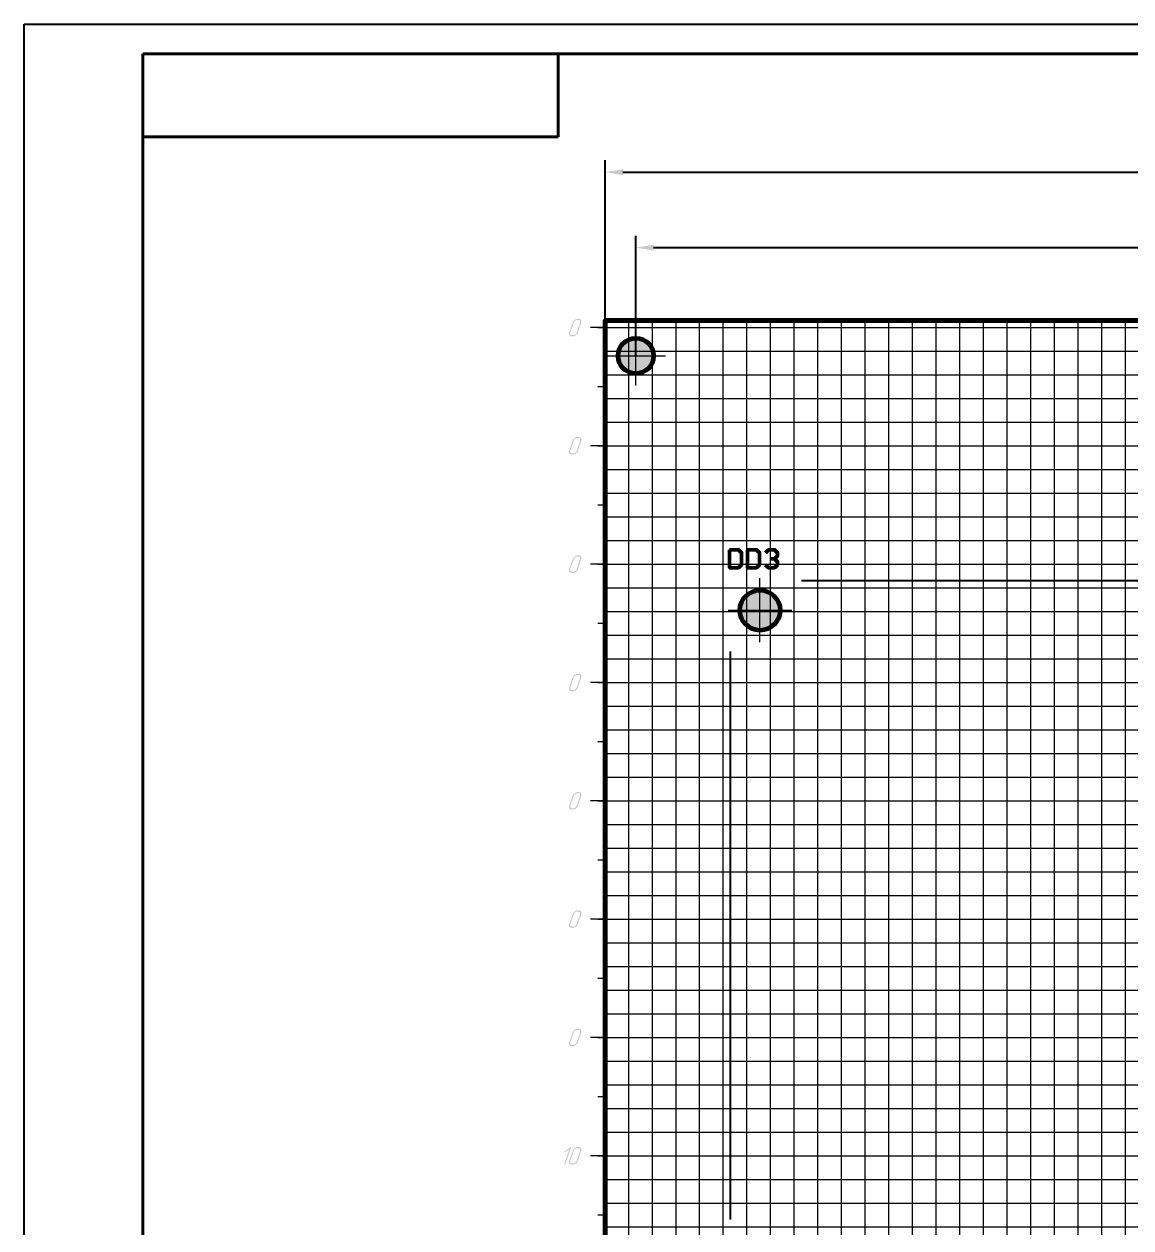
# Model space of a CAD drawing. Extents: x 346 to 4955, y 45 to 639.
# Drawn here: x 1093.3 to 1279.9, y 436 to 638.8 of the extents above; entities that cross this region are included whole.
import ezdxf

# ---------------------------------------------------------------- set-up
doc = ezdxf.new("R2010")
doc.units = 0
doc.header["$MEASUREMENT"] = 0
doc.layers.get('DEFPOINTS').update_dxf_attribs({"linetype": 'CONTINUOUS'})
for name, color, linetype in [('KONTUR', 7, 'CONTINUOUS'), ('PDF _Геометрия', 7, 'CONTINUOUS'), ('PDF _Сплошная заливка', 7, 'CONTINUOUS'), ('Тонкие', 7, 'CONTINUOUS')]:
    doc.layers.add(name, color=color, linetype=linetype)
doc.layers.add('Основная', color=7, linetype='CONTINUOUS', lineweight=40)
doc.styles.add('GOST type A0', font='gost.TTF', dxfattribs={"oblique": 15, "height": 3.5})
doc.dimstyles.new('GOST type A', dxfattribs={"dimtxt": 3.5, "dimasz": 3, "dimexe": 2, "dimexo": 0, "dimgap": 1, "dimtad": 1, "dimtoh": 1, "dimtxsty": 'GOST type A0', "dimcen": 0, "dimazin": 2, "dimtfac": 1, "dimtmove": 0, "dimatfit": 3, "dimfxl": 1, "dimarcsym": 0})

# ---------------------------------------------------------------- blocks, each defined once
blk = doc.blocks.new('*D123')
at = {"layer": 'DEFPOINTS', "color": 0, "transparency": 16777216}
for p in [(1427.59, 601.15), (1196.43, 582.92), (1427.59, 582.92)]:
    blk.add_point(p, dxfattribs=at)
at = {"layer": 'Тонкие', "color": 0, "lineweight": -2, "transparency": 16777216}
for p, q in [((1196.43, 582.92), (1196.43, 603.15)), ((1427.59, 582.92), (1427.59, 603.15)), ((1199.43, 601.15), (1424.59, 601.15))]:
    blk.add_line(p, q, dxfattribs=at)
at = {"layer": 'Тонкие', "color": 0, "transparency": 16777216}
for points in [[(1199.43, 601.65), (1199.43, 600.65), (1196.43, 601.15)], [(1424.59, 601.65), (1424.59, 600.65), (1427.59, 601.15)]]:
    blk.add_solid(points, dxfattribs=at)
at = {"layer": 'Тонкие', "color": 0, "transparency": 16777216, "insert": (1312.01, 603.9), "char_height": 3.5, "attachment_point": 5, "style": 'GOST type A0'}
blk.add_mtext('115', dxfattribs=at)
blk = doc.blocks.new('*D124')
at = {"layer": 'DEFPOINTS', "color": 0, "transparency": 16777216}
for p in [(1432.57, 613.87), (1191.25, 588.9), (1432.57, 588.9)]:
    blk.add_point(p, dxfattribs=at)
at = {"layer": 'Тонкие', "color": 0, "lineweight": -2, "transparency": 16777216}
for p, q in [((1191.25, 588.9), (1191.25, 615.87)), ((1432.57, 588.9), (1432.57, 615.87)), ((1194.25, 613.87), (1429.57, 613.87))]:
    blk.add_line(p, q, dxfattribs=at)
at = {"layer": 'Тонкие', "color": 0, "transparency": 16777216}
for points in [[(1194.25, 614.37), (1194.25, 613.37), (1191.25, 613.87)], [(1429.57, 614.37), (1429.57, 613.37), (1432.57, 613.87)]]:
    blk.add_solid(points, dxfattribs=at)
at = {"layer": 'Тонкие', "color": 0, "transparency": 16777216, "insert": (1311.91, 616.89), "char_height": 3.5, "attachment_point": 5, "style": 'GOST type A0'}
blk.add_mtext('120±0,1', dxfattribs=at)

msp = doc.modelspace()

# ---------------------------------------------------------------- hatches: boundary and pattern name
at = {"layer": 'PDF _Сплошная заливка', "transparency": 33554559}
h = msp.add_hatch(color=256, dxfattribs=at)
h.paths.add_polyline_path([(1186.765, 588.964), (1186.511, 588.964), (1186.486, 588.964), (1186.436, 588.939), (1186.385, 588.939), (1186.334, 588.913), (1186.258, 588.863), (1186.208, 588.838), (1186.208, 588.838), (1186.182, 588.812), (1186.157, 588.787), (1186.107, 588.762), (1186.081, 588.711), (1186.031, 588.66), (1186.005, 588.61), (1185.98, 588.534), (1185.398, 586.863), (1185.398, 586.838), (1185.398, 586.838), (1185.398, 586.787), (1185.398, 586.762), (1185.398, 586.711), (1185.398, 586.66), (1185.398, 586.61), (1185.423, 586.559), (1185.423, 586.559), (1185.449, 586.534), (1185.474, 586.509), (1185.499, 586.509), (1185.524, 586.483), (1185.575, 586.458), (1185.626, 586.433), (1185.676, 586.433), (1185.929, 586.433), (1185.955, 586.433), (1186.005, 586.458), (1186.056, 586.458), (1186.107, 586.483), (1186.182, 586.509), (1186.233, 586.559), (1186.233, 586.559), (1186.258, 586.584), (1186.284, 586.61), (1186.334, 586.635), (1186.36, 586.686), (1186.41, 586.736), (1186.436, 586.787), (1186.461, 586.863), (1187.043, 588.534), (1187.043, 588.534), (1187.043, 588.559), (1187.043, 588.584), (1187.043, 588.635), (1187.043, 588.686), (1187.043, 588.736), (1187.043, 588.787), (1187.018, 588.838), (1186.992, 588.838), (1186.992, 588.863), (1186.967, 588.863), (1186.942, 588.888), (1186.916, 588.913), (1186.866, 588.939), (1186.815, 588.964)], flags=0)
h.paths.add_polyline_path([(1186.866, 589.167), (1186.916, 589.167), (1186.967, 589.141), (1187.043, 589.116), (1187.094, 589.091), (1187.144, 589.04), (1187.195, 588.989), (1187.22, 588.964), (1187.22, 588.939), (1187.245, 588.913), (1187.245, 588.863), (1187.271, 588.787), (1187.271, 588.711), (1187.271, 588.635), (1187.245, 588.584), (1187.245, 588.534), (1186.663, 586.863), (1186.663, 586.838), (1186.663, 586.838), (1186.663, 586.838), (1186.638, 586.812), (1186.638, 586.762), (1186.587, 586.711), (1186.562, 586.635), (1186.486, 586.559), (1186.41, 586.483), (1186.334, 586.407), (1186.334, 586.407), (1186.334, 586.407), (1186.309, 586.382), (1186.284, 586.382), (1186.233, 586.357), (1186.182, 586.331), (1186.107, 586.281), (1186.005, 586.255), (1185.929, 586.23), (1185.828, 586.23), (1185.6, 586.23), (1185.575, 586.23), (1185.524, 586.23), (1185.474, 586.255), (1185.398, 586.281), (1185.347, 586.306), (1185.297, 586.357), (1185.221, 586.407), (1185.221, 586.407), (1185.221, 586.433), (1185.195, 586.483), (1185.17, 586.534), (1185.17, 586.584), (1185.17, 586.686), (1185.17, 586.762), (1185.17, 586.812), (1185.195, 586.863), (1185.778, 588.534), (1185.778, 588.534), (1185.778, 588.534), (1185.778, 588.559), (1185.778, 588.584), (1185.803, 588.635), (1185.854, 588.686), (1185.879, 588.762), (1185.955, 588.838), (1186.031, 588.913), (1186.107, 588.989), (1186.107, 588.989), (1186.107, 588.989), (1186.132, 588.989), (1186.157, 589.015), (1186.208, 589.04), (1186.258, 589.065), (1186.334, 589.116), (1186.436, 589.141), (1186.511, 589.167), (1186.613, 589.167), (1186.841, 589.167)], flags=0)
for points in [[(1196.428, 582.924), (1193.73, 582.924), (1193.763, 583.346), (1193.862, 583.758), (1194.024, 584.15), (1194.245, 584.511), (1194.52, 584.833), (1194.842, 585.108), (1195.203, 585.329), (1195.594, 585.491), (1196.006, 585.59), (1196.428, 585.623)], [(1196.428, 582.924), (1196.428, 580.225), (1196.006, 580.258), (1195.594, 580.357), (1195.203, 580.519), (1194.842, 580.74), (1194.52, 581.015), (1194.245, 581.338), (1194.024, 581.699), (1193.862, 582.09), (1193.763, 582.502), (1193.73, 582.924)], [(1217.352, 540.067), (1217.352, 543.166), (1217.837, 543.128), (1218.31, 543.015), (1218.759, 542.828), (1219.173, 542.574), (1219.543, 542.258), (1219.859, 541.889), (1220.113, 541.474), (1220.299, 541.025), (1220.412, 540.552), (1220.45, 540.067)], [(1217.352, 540.067), (1217.352, 536.968), (1216.867, 537.006), (1216.394, 537.119), (1215.945, 537.306), (1215.531, 537.56), (1215.161, 537.875), (1214.845, 538.245), (1214.591, 538.66), (1214.405, 539.109), (1214.292, 539.582), (1214.254, 540.067)], [(1217.352, 540.067), (1220.45, 540.067), (1220.412, 539.582), (1220.299, 539.109), (1220.113, 538.66), (1219.859, 538.245), (1219.543, 537.875), (1219.173, 537.56), (1218.759, 537.306), (1218.31, 537.119), (1217.837, 537.006), (1217.352, 536.968)], [(1185.499, 449.627), (1185.524, 449.602), (1185.524, 449.576), (1185.524, 449.551), (1185.524, 449.526), (1184.588, 446.792), (1184.588, 446.792), (1184.588, 446.792), (1184.563, 446.741), (1184.537, 446.716), (1184.512, 446.716), (1184.487, 446.69), (1184.462, 446.69), (1184.436, 446.69), (1184.411, 446.716), (1184.386, 446.716), (1184.386, 446.741), (1184.386, 446.766), (1184.386, 446.792), (1185.221, 449.273), (1184.639, 448.817), (1184.613, 448.817), (1184.613, 448.817), (1184.588, 448.792), (1184.537, 448.792), (1184.537, 448.792), (1184.512, 448.792), (1184.512, 448.792), (1184.487, 448.817), (1184.487, 448.817), (1184.462, 448.842), (1184.462, 448.868), (1184.487, 448.893), (1184.487, 448.893), (1184.487, 448.918), (1184.512, 448.944), (1184.537, 448.969), (1185.373, 449.602), (1185.373, 449.602), (1185.398, 449.627), (1185.423, 449.627), (1185.449, 449.627), (1185.474, 449.627)]]:
    msp.add_hatch(color=256, dxfattribs=at).paths.add_polyline_path(points)
at = {"layer": 'PDF _Сплошная заливка', "true_color": 0xffffff, "transparency": 33554559}
for points in [[(1196.428, 585.623), (1196.85, 585.59), (1197.262, 585.491), (1197.653, 585.329), (1198.014, 585.108), (1198.336, 584.833), (1198.611, 584.511), (1198.833, 584.15), (1198.995, 583.758), (1199.094, 583.346), (1199.127, 582.924), (1196.428, 582.924)], [(1199.127, 582.924), (1199.094, 582.502), (1198.995, 582.09), (1198.833, 581.699), (1198.611, 581.338), (1198.336, 581.015), (1198.014, 580.74), (1197.653, 580.519), (1197.262, 580.357), (1196.85, 580.258), (1196.428, 580.225), (1196.428, 582.924)], [(1214.254, 540.067), (1214.292, 540.552), (1214.405, 541.025), (1214.591, 541.474), (1214.845, 541.889), (1215.161, 542.258), (1215.531, 542.574), (1215.945, 542.828), (1216.394, 543.015), (1216.867, 543.128), (1217.352, 543.166), (1217.352, 540.067)]]:
    msp.add_hatch(color=7, dxfattribs=at).paths.add_polyline_path(points)
at = {"layer": 'PDF _Сплошная заливка', "transparency": 33554559}
h = msp.add_hatch(color=256, dxfattribs=at)
h.paths.add_polyline_path([(1186.765, 569.015), (1186.511, 569.015), (1186.486, 569.015), (1186.436, 569.015), (1186.385, 568.99), (1186.334, 568.965), (1186.258, 568.939), (1186.208, 568.889), (1186.208, 568.889), (1186.182, 568.889), (1186.157, 568.838), (1186.107, 568.813), (1186.081, 568.762), (1186.031, 568.712), (1186.005, 568.661), (1185.98, 568.61), (1185.398, 566.914), (1185.398, 566.914), (1185.398, 566.889), (1185.398, 566.864), (1185.398, 566.813), (1185.398, 566.762), (1185.398, 566.712), (1185.398, 566.661), (1185.423, 566.636), (1185.423, 566.61), (1185.449, 566.61), (1185.474, 566.585), (1185.499, 566.56), (1185.524, 566.534), (1185.575, 566.509), (1185.626, 566.509), (1185.676, 566.509), (1185.929, 566.509), (1185.955, 566.509), (1186.005, 566.509), (1186.056, 566.534), (1186.107, 566.56), (1186.182, 566.585), (1186.233, 566.636), (1186.233, 566.636), (1186.258, 566.636), (1186.284, 566.661), (1186.334, 566.712), (1186.36, 566.762), (1186.41, 566.813), (1186.436, 566.864), (1186.461, 566.914), (1187.043, 568.61), (1187.043, 568.61), (1187.043, 568.636), (1187.043, 568.661), (1187.043, 568.712), (1187.043, 568.762), (1187.043, 568.813), (1187.043, 568.838), (1187.018, 568.889), (1186.992, 568.914), (1186.992, 568.914), (1186.967, 568.939), (1186.942, 568.965), (1186.916, 568.99), (1186.866, 569.015), (1186.815, 569.015)], flags=0)
h.paths.add_polyline_path([(1186.866, 569.218), (1186.916, 569.218), (1186.967, 569.218), (1187.043, 569.193), (1187.094, 569.142), (1187.144, 569.117), (1187.195, 569.041), (1187.22, 569.041), (1187.22, 569.015), (1187.245, 568.99), (1187.245, 568.914), (1187.271, 568.863), (1187.271, 568.788), (1187.271, 568.686), (1187.245, 568.661), (1187.245, 568.61), (1186.663, 566.914), (1186.663, 566.914), (1186.663, 566.914), (1186.663, 566.889), (1186.638, 566.889), (1186.638, 566.838), (1186.587, 566.762), (1186.562, 566.686), (1186.486, 566.636), (1186.41, 566.56), (1186.334, 566.484), (1186.334, 566.484), (1186.334, 566.459), (1186.309, 566.459), (1186.284, 566.433), (1186.233, 566.408), (1186.182, 566.383), (1186.107, 566.357), (1186.005, 566.332), (1185.929, 566.307), (1185.828, 566.281), (1185.6, 566.281), (1185.575, 566.307), (1185.524, 566.307), (1185.474, 566.307), (1185.398, 566.332), (1185.347, 566.383), (1185.297, 566.408), (1185.221, 566.484), (1185.221, 566.484), (1185.221, 566.509), (1185.195, 566.56), (1185.17, 566.61), (1185.17, 566.661), (1185.17, 566.737), (1185.17, 566.838), (1185.17, 566.864), (1185.195, 566.914), (1185.778, 568.61), (1185.778, 568.61), (1185.778, 568.61), (1185.778, 568.636), (1185.778, 568.636), (1185.803, 568.686), (1185.854, 568.762), (1185.879, 568.838), (1185.955, 568.889), (1186.031, 568.965), (1186.107, 569.041), (1186.107, 569.041), (1186.107, 569.066), (1186.132, 569.066), (1186.157, 569.066), (1186.208, 569.091), (1186.258, 569.142), (1186.334, 569.167), (1186.436, 569.193), (1186.511, 569.218), (1186.613, 569.243), (1186.841, 569.243)], flags=0)
h = msp.add_hatch(color=256, dxfattribs=at)
h.paths.add_polyline_path([(1186.765, 549.092), (1186.511, 549.092), (1186.486, 549.092), (1186.436, 549.067), (1186.385, 549.067), (1186.334, 549.041), (1186.258, 549.016), (1186.208, 548.965), (1186.208, 548.965), (1186.182, 548.94), (1186.157, 548.915), (1186.107, 548.89), (1186.081, 548.839), (1186.031, 548.788), (1186.005, 548.738), (1185.98, 548.662), (1185.398, 546.991), (1185.398, 546.965), (1185.398, 546.965), (1185.398, 546.94), (1185.398, 546.89), (1185.398, 546.839), (1185.398, 546.788), (1185.398, 546.738), (1185.423, 546.687), (1185.423, 546.687), (1185.449, 546.662), (1185.474, 546.662), (1185.499, 546.636), (1185.524, 546.611), (1185.575, 546.586), (1185.626, 546.56), (1185.676, 546.56), (1185.929, 546.56), (1185.955, 546.56), (1186.005, 546.586), (1186.056, 546.586), (1186.107, 546.611), (1186.182, 546.662), (1186.233, 546.687), (1186.233, 546.687), (1186.258, 546.712), (1186.284, 546.738), (1186.334, 546.763), (1186.36, 546.814), (1186.41, 546.864), (1186.436, 546.915), (1186.461, 546.991), (1187.043, 548.662), (1187.043, 548.687), (1187.043, 548.687), (1187.043, 548.738), (1187.043, 548.763), (1187.043, 548.814), (1187.043, 548.864), (1187.043, 548.915), (1187.018, 548.965), (1186.992, 548.965), (1186.992, 548.991), (1186.967, 549.016), (1186.942, 549.041), (1186.916, 549.041), (1186.866, 549.067), (1186.815, 549.092)], flags=0)
h.paths.add_polyline_path([(1186.866, 549.295), (1186.916, 549.295), (1186.967, 549.269), (1187.043, 549.244), (1187.094, 549.219), (1187.144, 549.168), (1187.195, 549.117), (1187.22, 549.117), (1187.22, 549.092), (1187.245, 549.041), (1187.245, 548.991), (1187.271, 548.915), (1187.271, 548.839), (1187.271, 548.763), (1187.245, 548.712), (1187.245, 548.662), (1186.663, 546.991), (1186.663, 546.991), (1186.663, 546.965), (1186.663, 546.965), (1186.638, 546.94), (1186.638, 546.89), (1186.587, 546.839), (1186.562, 546.763), (1186.486, 546.687), (1186.41, 546.611), (1186.334, 546.535), (1186.334, 546.535), (1186.334, 546.535), (1186.309, 546.535), (1186.284, 546.51), (1186.233, 546.484), (1186.182, 546.459), (1186.107, 546.409), (1186.005, 546.383), (1185.929, 546.358), (1185.828, 546.358), (1185.6, 546.358), (1185.575, 546.358), (1185.524, 546.358), (1185.474, 546.383), (1185.398, 546.409), (1185.347, 546.434), (1185.297, 546.484), (1185.221, 546.535), (1185.221, 546.56), (1185.221, 546.586), (1185.195, 546.611), (1185.17, 546.662), (1185.17, 546.738), (1185.17, 546.814), (1185.17, 546.89), (1185.17, 546.94), (1185.195, 546.991), (1185.778, 548.662), (1185.778, 548.662), (1185.778, 548.687), (1185.778, 548.687), (1185.778, 548.712), (1185.803, 548.763), (1185.854, 548.814), (1185.879, 548.89), (1185.955, 548.965), (1186.031, 549.041), (1186.107, 549.117), (1186.107, 549.117), (1186.107, 549.117), (1186.132, 549.143), (1186.157, 549.143), (1186.208, 549.168), (1186.258, 549.193), (1186.334, 549.244), (1186.436, 549.269), (1186.511, 549.295), (1186.613, 549.295), (1186.841, 549.295)], flags=0)
h = msp.add_hatch(color=256, dxfattribs=at)
h.paths.add_polyline_path([(1186.765, 529.169), (1186.511, 529.169), (1186.486, 529.143), (1186.436, 529.143), (1186.385, 529.118), (1186.334, 529.093), (1186.258, 529.067), (1186.208, 529.042), (1186.208, 529.017), (1186.182, 529.017), (1186.157, 528.991), (1186.107, 528.941), (1186.081, 528.916), (1186.031, 528.865), (1186.005, 528.789), (1185.98, 528.738), (1185.398, 527.042), (1185.398, 527.042), (1185.398, 527.017), (1185.398, 526.992), (1185.398, 526.941), (1185.398, 526.916), (1185.398, 526.865), (1185.398, 526.814), (1185.423, 526.764), (1185.423, 526.764), (1185.449, 526.738), (1185.474, 526.713), (1185.499, 526.688), (1185.524, 526.662), (1185.575, 526.662), (1185.626, 526.637), (1185.676, 526.637), (1185.929, 526.637), (1185.955, 526.637), (1186.005, 526.637), (1186.056, 526.662), (1186.107, 526.688), (1186.182, 526.713), (1186.233, 526.764), (1186.233, 526.764), (1186.258, 526.789), (1186.284, 526.814), (1186.334, 526.84), (1186.36, 526.89), (1186.41, 526.941), (1186.436, 526.992), (1186.461, 527.042), (1187.043, 528.738), (1187.043, 528.738), (1187.043, 528.764), (1187.043, 528.789), (1187.043, 528.84), (1187.043, 528.89), (1187.043, 528.941), (1187.043, 528.991), (1187.018, 529.042), (1186.992, 529.042), (1186.992, 529.042), (1186.967, 529.067), (1186.942, 529.093), (1186.916, 529.118), (1186.866, 529.143), (1186.815, 529.143)], flags=0)
h.paths.add_polyline_path([(1186.866, 529.371), (1186.916, 529.346), (1186.967, 529.346), (1187.043, 529.321), (1187.094, 529.295), (1187.144, 529.245), (1187.195, 529.194), (1187.22, 529.169), (1187.22, 529.143), (1187.245, 529.118), (1187.245, 529.067), (1187.271, 528.991), (1187.271, 528.916), (1187.271, 528.84), (1187.245, 528.789), (1187.245, 528.738), (1186.663, 527.042), (1186.663, 527.042), (1186.663, 527.042), (1186.663, 527.042), (1186.638, 527.017), (1186.638, 526.966), (1186.587, 526.89), (1186.562, 526.84), (1186.486, 526.764), (1186.41, 526.688), (1186.334, 526.612), (1186.334, 526.612), (1186.334, 526.586), (1186.309, 526.586), (1186.284, 526.586), (1186.233, 526.561), (1186.182, 526.51), (1186.107, 526.485), (1186.005, 526.46), (1185.929, 526.435), (1185.828, 526.435), (1185.6, 526.435), (1185.575, 526.435), (1185.524, 526.435), (1185.474, 526.46), (1185.398, 526.46), (1185.347, 526.51), (1185.297, 526.561), (1185.221, 526.612), (1185.221, 526.612), (1185.221, 526.637), (1185.195, 526.688), (1185.17, 526.738), (1185.17, 526.789), (1185.17, 526.865), (1185.17, 526.966), (1185.17, 527.017), (1185.195, 527.042), (1185.778, 528.738), (1185.778, 528.738), (1185.778, 528.738), (1185.778, 528.764), (1185.778, 528.789), (1185.803, 528.814), (1185.854, 528.89), (1185.879, 528.966), (1185.955, 529.042), (1186.031, 529.118), (1186.107, 529.169), (1186.107, 529.169), (1186.107, 529.194), (1186.132, 529.194), (1186.157, 529.219), (1186.208, 529.245), (1186.258, 529.27), (1186.334, 529.295), (1186.436, 529.346), (1186.511, 529.346), (1186.613, 529.371), (1186.841, 529.371)], flags=0)
h = msp.add_hatch(color=256, dxfattribs=at)
h.paths.add_polyline_path([(1186.765, 509.22), (1186.511, 509.22), (1186.486, 509.22), (1186.436, 509.22), (1186.385, 509.195), (1186.334, 509.169), (1186.258, 509.144), (1186.208, 509.093), (1186.208, 509.093), (1186.182, 509.068), (1186.157, 509.043), (1186.107, 509.017), (1186.081, 508.967), (1186.031, 508.916), (1186.005, 508.866), (1185.98, 508.79), (1185.398, 507.119), (1185.398, 507.119), (1185.398, 507.093), (1185.398, 507.068), (1185.398, 507.018), (1185.398, 506.967), (1185.398, 506.916), (1185.398, 506.866), (1185.423, 506.815), (1185.423, 506.815), (1185.449, 506.815), (1185.474, 506.79), (1185.499, 506.764), (1185.524, 506.739), (1185.575, 506.714), (1185.626, 506.714), (1185.676, 506.688), (1185.929, 506.688), (1185.955, 506.714), (1186.005, 506.714), (1186.056, 506.739), (1186.107, 506.764), (1186.182, 506.79), (1186.233, 506.815), (1186.233, 506.84), (1186.258, 506.84), (1186.284, 506.866), (1186.334, 506.916), (1186.36, 506.942), (1186.41, 506.992), (1186.436, 507.068), (1186.461, 507.119), (1187.043, 508.79), (1187.043, 508.815), (1187.043, 508.84), (1187.043, 508.866), (1187.043, 508.916), (1187.043, 508.942), (1187.043, 508.992), (1187.043, 509.043), (1187.018, 509.093), (1186.992, 509.093), (1186.992, 509.119), (1186.967, 509.144), (1186.942, 509.169), (1186.916, 509.195), (1186.866, 509.195), (1186.815, 509.22)], flags=0)
h.paths.add_polyline_path([(1186.866, 509.423), (1186.916, 509.423), (1186.967, 509.397), (1187.043, 509.397), (1187.094, 509.347), (1187.144, 509.296), (1187.195, 509.245), (1187.22, 509.245), (1187.22, 509.22), (1187.245, 509.169), (1187.245, 509.119), (1187.271, 509.068), (1187.271, 508.992), (1187.271, 508.891), (1187.245, 508.84), (1187.245, 508.79), (1186.663, 507.119), (1186.663, 507.119), (1186.663, 507.119), (1186.663, 507.093), (1186.638, 507.068), (1186.638, 507.018), (1186.587, 506.967), (1186.562, 506.891), (1186.486, 506.815), (1186.41, 506.739), (1186.334, 506.663), (1186.334, 506.663), (1186.334, 506.663), (1186.309, 506.663), (1186.284, 506.638), (1186.233, 506.612), (1186.182, 506.587), (1186.107, 506.562), (1186.005, 506.511), (1185.929, 506.511), (1185.828, 506.486), (1185.6, 506.486), (1185.575, 506.486), (1185.524, 506.511), (1185.474, 506.511), (1185.398, 506.537), (1185.347, 506.562), (1185.297, 506.612), (1185.221, 506.663), (1185.221, 506.688), (1185.221, 506.714), (1185.195, 506.739), (1185.17, 506.79), (1185.17, 506.866), (1185.17, 506.942), (1185.17, 507.018), (1185.17, 507.068), (1185.195, 507.119), (1185.778, 508.79), (1185.778, 508.815), (1185.778, 508.815), (1185.778, 508.815), (1185.778, 508.84), (1185.803, 508.891), (1185.854, 508.967), (1185.879, 509.017), (1185.955, 509.093), (1186.031, 509.169), (1186.107, 509.245), (1186.107, 509.245), (1186.107, 509.245), (1186.132, 509.271), (1186.157, 509.271), (1186.208, 509.296), (1186.258, 509.347), (1186.334, 509.372), (1186.436, 509.397), (1186.511, 509.423), (1186.613, 509.423), (1186.841, 509.423)], flags=0)
h = msp.add_hatch(color=256, dxfattribs=at)
h.paths.add_polyline_path([(1186.765, 489.297), (1186.511, 489.297), (1186.486, 489.297), (1186.436, 489.271), (1186.385, 489.271), (1186.334, 489.246), (1186.258, 489.195), (1186.208, 489.17), (1186.208, 489.17), (1186.182, 489.145), (1186.157, 489.119), (1186.107, 489.094), (1186.081, 489.043), (1186.031, 488.993), (1186.005, 488.942), (1185.98, 488.866), (1185.398, 487.195), (1185.398, 487.17), (1185.398, 487.17), (1185.398, 487.119), (1185.398, 487.094), (1185.398, 487.044), (1185.398, 486.993), (1185.398, 486.942), (1185.423, 486.892), (1185.423, 486.892), (1185.449, 486.866), (1185.474, 486.841), (1185.499, 486.841), (1185.524, 486.816), (1185.575, 486.79), (1185.626, 486.765), (1185.676, 486.765), (1185.929, 486.765), (1185.955, 486.765), (1186.005, 486.79), (1186.056, 486.79), (1186.107, 486.816), (1186.182, 486.841), (1186.233, 486.892), (1186.233, 486.892), (1186.258, 486.917), (1186.284, 486.942), (1186.334, 486.968), (1186.36, 487.018), (1186.41, 487.069), (1186.436, 487.119), (1186.461, 487.195), (1187.043, 488.866), (1187.043, 488.866), (1187.043, 488.892), (1187.043, 488.917), (1187.043, 488.968), (1187.043, 489.018), (1187.043, 489.069), (1187.043, 489.119), (1187.018, 489.17), (1186.992, 489.17), (1186.992, 489.195), (1186.967, 489.195), (1186.942, 489.221), (1186.916, 489.246), (1186.866, 489.271), (1186.815, 489.297)], flags=0)
h.paths.add_polyline_path([(1186.866, 489.499), (1186.916, 489.499), (1186.967, 489.474), (1187.043, 489.449), (1187.094, 489.423), (1187.144, 489.373), (1187.195, 489.322), (1187.22, 489.297), (1187.22, 489.271), (1187.245, 489.246), (1187.245, 489.195), (1187.271, 489.119), (1187.271, 489.043), (1187.271, 488.968), (1187.245, 488.917), (1187.245, 488.866), (1186.663, 487.195), (1186.663, 487.17), (1186.663, 487.17), (1186.663, 487.17), (1186.638, 487.145), (1186.638, 487.094), (1186.587, 487.044), (1186.562, 486.968), (1186.486, 486.892), (1186.41, 486.816), (1186.334, 486.74), (1186.334, 486.74), (1186.334, 486.74), (1186.309, 486.714), (1186.284, 486.714), (1186.233, 486.689), (1186.182, 486.664), (1186.107, 486.613), (1186.005, 486.588), (1185.929, 486.563), (1185.828, 486.563), (1185.6, 486.563), (1185.575, 486.563), (1185.524, 486.563), (1185.474, 486.588), (1185.398, 486.613), (1185.347, 486.638), (1185.297, 486.689), (1185.221, 486.74), (1185.221, 486.74), (1185.221, 486.765), (1185.195, 486.816), (1185.17, 486.866), (1185.17, 486.917), (1185.17, 487.018), (1185.17, 487.094), (1185.17, 487.145), (1185.195, 487.195), (1185.778, 488.866), (1185.778, 488.866), (1185.778, 488.866), (1185.778, 488.892), (1185.778, 488.917), (1185.803, 488.968), (1185.854, 489.018), (1185.879, 489.094), (1185.955, 489.17), (1186.031, 489.246), (1186.107, 489.322), (1186.107, 489.322), (1186.107, 489.322), (1186.132, 489.322), (1186.157, 489.347), (1186.208, 489.373), (1186.258, 489.398), (1186.334, 489.449), (1186.436, 489.474), (1186.511, 489.499), (1186.613, 489.499), (1186.841, 489.499)], flags=0)
h = msp.add_hatch(color=256, dxfattribs=at)
h.paths.add_polyline_path([(1186.765, 469.348), (1186.511, 469.348), (1186.486, 469.348), (1186.436, 469.348), (1186.385, 469.323), (1186.334, 469.297), (1186.258, 469.272), (1186.208, 469.221), (1186.208, 469.221), (1186.182, 469.221), (1186.157, 469.171), (1186.107, 469.145), (1186.081, 469.095), (1186.031, 469.044), (1186.005, 468.993), (1185.98, 468.943), (1185.398, 467.247), (1185.398, 467.247), (1185.398, 467.221), (1185.398, 467.196), (1185.398, 467.145), (1185.398, 467.095), (1185.398, 467.044), (1185.398, 466.994), (1185.423, 466.968), (1185.423, 466.943), (1185.449, 466.943), (1185.474, 466.918), (1185.499, 466.892), (1185.524, 466.867), (1185.575, 466.842), (1185.626, 466.842), (1185.676, 466.842), (1185.929, 466.842), (1185.955, 466.842), (1186.005, 466.842), (1186.056, 466.867), (1186.107, 466.892), (1186.182, 466.918), (1186.233, 466.968), (1186.233, 466.968), (1186.258, 466.968), (1186.284, 466.994), (1186.334, 467.044), (1186.36, 467.095), (1186.41, 467.145), (1186.436, 467.196), (1186.461, 467.247), (1187.043, 468.943), (1187.043, 468.943), (1187.043, 468.968), (1187.043, 468.993), (1187.043, 469.044), (1187.043, 469.095), (1187.043, 469.145), (1187.043, 469.171), (1187.018, 469.221), (1186.992, 469.247), (1186.992, 469.247), (1186.967, 469.272), (1186.942, 469.297), (1186.916, 469.323), (1186.866, 469.348), (1186.815, 469.348)], flags=0)
h.paths.add_polyline_path([(1186.866, 469.55), (1186.916, 469.55), (1186.967, 469.55), (1187.043, 469.525), (1187.094, 469.474), (1187.144, 469.449), (1187.195, 469.373), (1187.22, 469.373), (1187.22, 469.348), (1187.245, 469.323), (1187.245, 469.247), (1187.271, 469.196), (1187.271, 469.12), (1187.271, 469.019), (1187.245, 468.993), (1187.245, 468.943), (1186.663, 467.247), (1186.663, 467.247), (1186.663, 467.247), (1186.663, 467.221), (1186.638, 467.221), (1186.638, 467.171), (1186.587, 467.095), (1186.562, 467.019), (1186.486, 466.968), (1186.41, 466.892), (1186.334, 466.816), (1186.334, 466.816), (1186.334, 466.791), (1186.309, 466.791), (1186.284, 466.766), (1186.233, 466.74), (1186.182, 466.715), (1186.107, 466.69), (1186.005, 466.664), (1185.929, 466.639), (1185.828, 466.614), (1185.6, 466.614), (1185.575, 466.639), (1185.524, 466.639), (1185.474, 466.639), (1185.398, 466.664), (1185.347, 466.715), (1185.297, 466.74), (1185.221, 466.816), (1185.221, 466.816), (1185.221, 466.842), (1185.195, 466.892), (1185.17, 466.943), (1185.17, 466.994), (1185.17, 467.07), (1185.17, 467.171), (1185.17, 467.196), (1185.195, 467.247), (1185.778, 468.943), (1185.778, 468.943), (1185.778, 468.943), (1185.778, 468.968), (1185.778, 468.968), (1185.803, 469.019), (1185.854, 469.095), (1185.879, 469.171), (1185.955, 469.221), (1186.031, 469.297), (1186.107, 469.373), (1186.107, 469.373), (1186.107, 469.399), (1186.132, 469.399), (1186.157, 469.399), (1186.208, 469.424), (1186.258, 469.474), (1186.334, 469.5), (1186.436, 469.525), (1186.511, 469.55), (1186.613, 469.576), (1186.841, 469.576)], flags=0)
h = msp.add_hatch(color=256, dxfattribs=at)
h.paths.add_polyline_path([(1186.765, 449.425), (1186.511, 449.425), (1186.486, 449.425), (1186.436, 449.399), (1186.385, 449.399), (1186.334, 449.374), (1186.258, 449.349), (1186.208, 449.298), (1186.208, 449.298), (1186.182, 449.273), (1186.157, 449.247), (1186.107, 449.222), (1186.081, 449.171), (1186.031, 449.121), (1186.005, 449.07), (1185.98, 448.994), (1185.398, 447.323), (1185.398, 447.298), (1185.398, 447.298), (1185.398, 447.273), (1185.398, 447.222), (1185.398, 447.171), (1185.398, 447.121), (1185.398, 447.07), (1185.423, 447.02), (1185.423, 447.02), (1185.449, 446.994), (1185.474, 446.994), (1185.499, 446.969), (1185.524, 446.944), (1185.575, 446.918), (1185.626, 446.893), (1185.676, 446.893), (1185.929, 446.893), (1185.955, 446.893), (1186.005, 446.918), (1186.056, 446.918), (1186.107, 446.944), (1186.182, 446.994), (1186.233, 447.02), (1186.233, 447.02), (1186.258, 447.045), (1186.284, 447.07), (1186.334, 447.096), (1186.36, 447.146), (1186.41, 447.197), (1186.436, 447.247), (1186.461, 447.323), (1187.043, 448.994), (1187.043, 449.019), (1187.043, 449.019), (1187.043, 449.07), (1187.043, 449.095), (1187.043, 449.146), (1187.043, 449.197), (1187.043, 449.247), (1187.018, 449.298), (1186.992, 449.298), (1186.992, 449.323), (1186.967, 449.349), (1186.942, 449.374), (1186.916, 449.374), (1186.866, 449.399), (1186.815, 449.425)], flags=0)
h.paths.add_polyline_path([(1186.866, 449.627), (1186.916, 449.627), (1186.967, 449.602), (1187.043, 449.576), (1187.094, 449.551), (1187.144, 449.5), (1187.195, 449.45), (1187.22, 449.45), (1187.22, 449.425), (1187.245, 449.374), (1187.245, 449.323), (1187.271, 449.247), (1187.271, 449.171), (1187.271, 449.095), (1187.245, 449.045), (1187.245, 448.994), (1186.663, 447.323), (1186.663, 447.323), (1186.663, 447.298), (1186.663, 447.298), (1186.638, 447.273), (1186.638, 447.222), (1186.587, 447.171), (1186.562, 447.096), (1186.486, 447.02), (1186.41, 446.944), (1186.334, 446.868), (1186.334, 446.868), (1186.334, 446.868), (1186.309, 446.868), (1186.284, 446.842), (1186.233, 446.817), (1186.182, 446.792), (1186.107, 446.741), (1186.005, 446.716), (1185.929, 446.69), (1185.828, 446.69), (1185.6, 446.69), (1185.575, 446.69), (1185.524, 446.69), (1185.474, 446.716), (1185.398, 446.741), (1185.347, 446.766), (1185.297, 446.817), (1185.221, 446.868), (1185.221, 446.893), (1185.221, 446.918), (1185.195, 446.944), (1185.17, 446.994), (1185.17, 447.07), (1185.17, 447.146), (1185.17, 447.222), (1185.17, 447.273), (1185.195, 447.323), (1185.778, 448.994), (1185.778, 448.994), (1185.778, 449.019), (1185.778, 449.019), (1185.778, 449.045), (1185.803, 449.095), (1185.854, 449.146), (1185.879, 449.222), (1185.955, 449.298), (1186.031, 449.374), (1186.107, 449.45), (1186.107, 449.45), (1186.107, 449.45), (1186.132, 449.475), (1186.157, 449.475), (1186.208, 449.5), (1186.258, 449.526), (1186.334, 449.576), (1186.436, 449.602), (1186.511, 449.627), (1186.613, 449.627), (1186.841, 449.627)], flags=0)

# ---------------------------------------------------------------- linework, layer by layer
at = {"layer": 'KONTUR'}
for p, q in [((1093.346, 44.812), (1093.346, 638.812)), ((1093.346, 638.812), (1934.346, 638.812))]:
    msp.add_line(p, q, dxfattribs=at)
at = {"layer": 'PDF _Геометрия', "lineweight": 18}
for points in [[(1188.776, 228.904), (1191.247, 228.904), (1432.568, 228.904), (1432.568, 588.904), (1191.247, 588.904), (1191.247, 228.904), (1190.012, 228.904)], [(1195.233, 228.904), (1195.233, 588.904)], [(1199.218, 228.904), (1199.218, 588.904)], [(1203.204, 228.904), (1203.204, 588.904)], [(1207.189, 228.904), (1207.189, 588.904)], [(1211.175, 228.904), (1211.175, 588.904)], [(1215.16, 228.904), (1215.16, 588.904)], [(1219.145, 228.904), (1219.145, 588.904)], [(1223.131, 228.904), (1223.131, 588.904)], [(1227.116, 228.904), (1227.116, 588.904)], [(1231.102, 228.904), (1231.102, 588.904)], [(1235.087, 228.904), (1235.087, 588.904)], [(1239.073, 228.904), (1239.073, 588.904)], [(1243.058, 228.904), (1243.058, 588.904)], [(1247.044, 228.904), (1247.044, 588.904)], [(1251.029, 228.904), (1251.029, 588.904)], [(1255.015, 228.904), (1255.015, 588.904)], [(1259, 228.904), (1259, 588.904)], [(1262.986, 228.904), (1262.986, 588.904)], [(1266.971, 228.904), (1266.971, 588.904)], [(1270.957, 228.904), (1270.957, 588.904)], [(1274.942, 228.904), (1274.942, 588.904)], [(1278.928, 228.904), (1278.928, 588.904)], [(1190.012, 587.708), (1191.247, 587.708), (1188.776, 587.708)], [(1191.247, 587.708), (1432.568, 587.708)], [(1196.428, 577.941), (1196.428, 587.907)], [(1196.428, 578.24), (1196.428, 587.608)], [(1191.247, 583.721), (1432.568, 583.721)], [(1191.446, 582.924), (1201.41, 582.924)], [(1191.745, 582.924), (1201.111, 582.924)], [(1191.247, 579.735), (1432.568, 579.735)], [(1190.012, 577.741), (1191.247, 577.741)], [(1191.247, 575.748), (1432.568, 575.748)], [(1191.247, 571.761), (1432.568, 571.761)], [(1190.012, 567.774), (1191.247, 567.774), (1188.776, 567.774)], [(1191.247, 567.774), (1432.568, 567.774)], [(1191.247, 563.788), (1432.568, 563.788)], [(1191.247, 559.801), (1432.568, 559.801)], [(1190.012, 557.808), (1191.247, 557.808)], [(1191.247, 555.814), (1432.568, 555.814)], [(1191.247, 551.828), (1432.568, 551.828)], [(1190.012, 547.841), (1191.247, 547.841), (1188.776, 547.841)], [(1191.247, 547.841), (1432.568, 547.841)], [(1191.247, 543.854), (1432.568, 543.854)], [(1217.352, 534.685), (1217.352, 545.449)], [(1217.352, 534.984), (1217.352, 545.15)], [(1191.247, 539.868), (1432.568, 539.868)], [(1211.972, 540.067), (1222.732, 540.067)], [(1212.271, 540.067), (1222.433, 540.067)], [(1190.012, 537.874), (1191.247, 537.874)], [(1191.247, 535.881), (1432.568, 535.881)], [(1191.247, 531.894), (1432.568, 531.894)], [(1190.012, 527.907), (1191.247, 527.907), (1188.776, 527.907)], [(1191.247, 527.907), (1432.568, 527.907)], [(1191.247, 523.921), (1432.568, 523.921)], [(1191.247, 519.934), (1432.568, 519.934)], [(1190.012, 517.941), (1191.247, 517.941)], [(1191.247, 515.947), (1432.568, 515.947)], [(1191.247, 511.961), (1432.568, 511.961)], [(1190.012, 507.974), (1191.247, 507.974), (1188.776, 507.974)], [(1191.247, 507.974), (1432.568, 507.974)], [(1191.247, 503.987), (1432.568, 503.987)], [(1191.247, 500.001), (1432.568, 500.001)], [(1190.012, 498.007), (1191.247, 498.007)], [(1191.247, 496.014), (1432.568, 496.014)], [(1191.247, 492.027), (1432.568, 492.027)], [(1190.012, 488.04), (1191.247, 488.04), (1188.776, 488.04)], [(1191.247, 488.04), (1432.568, 488.04)], [(1191.247, 484.054), (1432.568, 484.054)], [(1191.247, 480.067), (1432.568, 480.067)], [(1190.012, 478.074), (1191.247, 478.074)], [(1191.247, 476.08), (1432.568, 476.08)], [(1191.247, 472.094), (1432.568, 472.094)], [(1190.012, 468.107), (1191.247, 468.107), (1188.776, 468.107)], [(1191.247, 468.107), (1432.568, 468.107)], [(1191.247, 464.12), (1432.568, 464.12)], [(1191.247, 460.134), (1432.568, 460.134)], [(1190.012, 458.14), (1191.247, 458.14)], [(1191.247, 456.147), (1432.568, 456.147)], [(1191.247, 452.16), (1432.568, 452.16)], [(1190.012, 448.173), (1191.247, 448.173), (1188.776, 448.173)], [(1191.247, 448.173), (1432.568, 448.173)], [(1191.247, 444.187), (1432.568, 444.187)], [(1191.247, 440.2), (1432.568, 440.2)], [(1190.012, 438.206), (1191.247, 438.206)], [(1191.247, 436.213), (1432.568, 436.213)]]:
    msp.add_lwpolyline(points, dxfattribs=at)
at = {"layer": 'PDF _Геометрия', "lineweight": 60}
for points in [[(1432.568, 228.904), (1191.247, 228.904), (1191.247, 588.904), (1432.568, 588.904)], [(1432.568, 228.904), (1191.247, 228.904), (1191.247, 588.904), (1432.568, 588.904)], [(1432.568, 588.904), (1191.247, 588.904), (1191.247, 228.904), (1432.568, 228.904)]]:
    msp.add_lwpolyline(points, close=True, dxfattribs=at)
for points in [[(1191.247, 228.904), (1191.247, 588.904)], [(1191.247, 588.904), (1432.568, 588.904)]]:
    msp.add_lwpolyline(points, dxfattribs=at)
at = {"layer": 'PDF _Геометрия', "lineweight": 50}
for points in [[(1212.229, 550.261), (1212.229, 547.224), (1213.747, 547.224), (1214.253, 547.73), (1214.253, 549.755), (1213.747, 550.261)], [(1215.265, 550.261), (1215.265, 547.224), (1216.783, 547.224), (1217.289, 547.73), (1217.289, 549.755), (1216.783, 550.261)]]:
    msp.add_lwpolyline(points, close=True, dxfattribs=at)
for points in [[(1218.301, 549.755), (1218.807, 550.261), (1219.819, 550.261), (1220.325, 549.755), (1220.325, 549.249), (1219.819, 548.743), (1219.312, 548.743), (1219.819, 548.743), (1220.325, 548.237), (1220.325, 547.73), (1219.819, 547.224), (1218.807, 547.224), (1218.301, 547.73)], [(1220.325, 549.249), (1220.325, 549.249)], [(1220.325, 549.249), (1220.325, 549.249)], [(1220.325, 549.249), (1220.325, 549.249)]]:
    msp.add_lwpolyline(points, dxfattribs=at)
at = {"layer": 'PDF _Геометрия', "lineweight": 25}
for points in [[(1224.327, 545.05), (1395.703, 545.05)], [(1212.37, 437.409), (1212.37, 533.09)]]:
    msp.add_lwpolyline(points, dxfattribs=at)
at = {"layer": 'PDF _Геометрия', "lineweight": 60}
for centre, radius in [((1196.428, 582.925), 2.99), ((1196.428, 582.925), 2.99), ((1217.352, 540.068), 3.388), ((1217.352, 540.068), 3.388)]:
    msp.add_circle(centre, radius, dxfattribs=at)
at = {"layer": 'Основная'}
for p, q in [((1113.346, 89.812), (1113.346, 633.812)), ((1929.346, 633.812), (1113.346, 633.812)), ((1183.346, 619.812), (1183.346, 633.812)), ((1183.346, 619.812), (1113.346, 619.812))]:
    msp.add_line(p, q, dxfattribs=at)

# ---------------------------------------------------------------- dimensions: what is measured, and where the dimension line sits
at = {"layer": 'Тонкие'}
for base, p1, p2, text, picture, middle in [((1432.568, 613.875), (1191.247, 588.904), (1432.568, 588.904), '120±0,1', '*D124', (1311.908, 616.889)), ((1427.586, 601.152), (1196.428, 582.924), (1427.586, 582.925), '115', '*D123', (1312.007, 603.903))]:
    dim = msp.add_linear_dim(base=base, p1=p1, p2=p2, text=text, dimstyle='GOST type A', dxfattribs=at)
    dim.commit()
    dim.dimension.update_dxf_attribs({"geometry": picture, "text_midpoint": middle})

doc.saveas('drawing.dxf')
